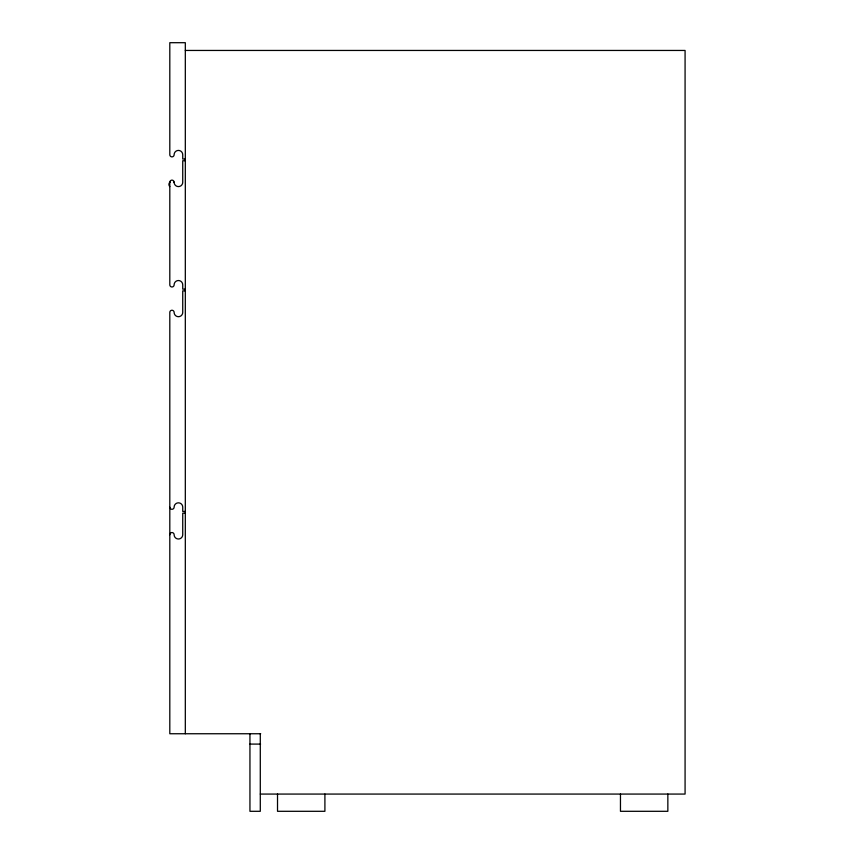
<?xml version="1.0" encoding="UTF-8"?>
<svg xmlns="http://www.w3.org/2000/svg" width="854" height="854" viewBox="0 0 854 854"><rect width="100%" height="100%" fill="white"/><g stroke="black" fill="none" stroke-linecap="round" stroke-linejoin="round"><path stroke-width="1.28" d="M185.318 50.45L685.079 50.45L685.079 794.071L260.289 794.071M185.318 159.025L182.735 159.025L182.735 154.713A4.313 4.313 0 0 0 178.422 150.411A4.313 4.313 0 0 0 174.12 154.713A2.156 2.156 0 0 1 171.964 156.869A2.156 2.156 0 0 1 169.807 154.713L169.807 42.7L185.318 42.7L185.318 733.746M185.318 160.744L182.735 160.744L182.735 182.286A4.313 4.313 0 0 1 178.422 186.599A4.313 4.313 0 0 1 174.12 182.286A2.156 2.156 0 0 0 171.964 180.13A2.156 2.156 0 0 0 169.807 182.286L169.807 284.83A2.156 2.156 0 0 0 171.964 286.976A2.156 2.156 0 0 0 174.12 284.83A4.313 4.313 0 0 1 178.422 280.518A4.313 4.313 0 0 1 182.735 284.83L182.735 289.132L185.318 289.132M185.318 290.862L182.735 290.862L182.735 312.404A4.313 4.313 0 0 1 178.422 316.706A4.313 4.313 0 0 1 174.12 312.404A2.156 2.156 0 0 0 171.964 310.248A2.156 2.156 0 0 0 169.807 312.404L169.807 733.746L260.694 733.746M185.318 511.439L182.735 511.439L182.735 507.137A4.313 4.313 0 0 0 178.422 502.825A4.313 4.313 0 0 0 174.12 507.137A2.156 2.156 0 0 1 171.964 509.294A2.156 2.156 0 0 1 169.807 507.137M185.318 513.169L182.735 513.169L182.735 534.711A4.313 4.313 0 0 1 178.422 539.013A4.313 4.313 0 0 1 174.12 534.711A2.156 2.156 0 0 0 171.964 532.554A2.156 2.156 0 0 0 169.807 534.711M249.944 744.09L260.587 744.09M667.849 794.028L667.849 811.3L620.463 811.3L620.463 794.028M324.904 794.028L324.904 811.3L277.518 811.3L277.518 794.028M260.289 733.746L260.289 811.3L249.944 811.3L249.944 733.746M169.807 186.599A3.042 3.042 0 0 1 170.437 181.806M173.49 181.806A3.042 3.042 0 0 1 174.12 182.286"/></g></svg>
